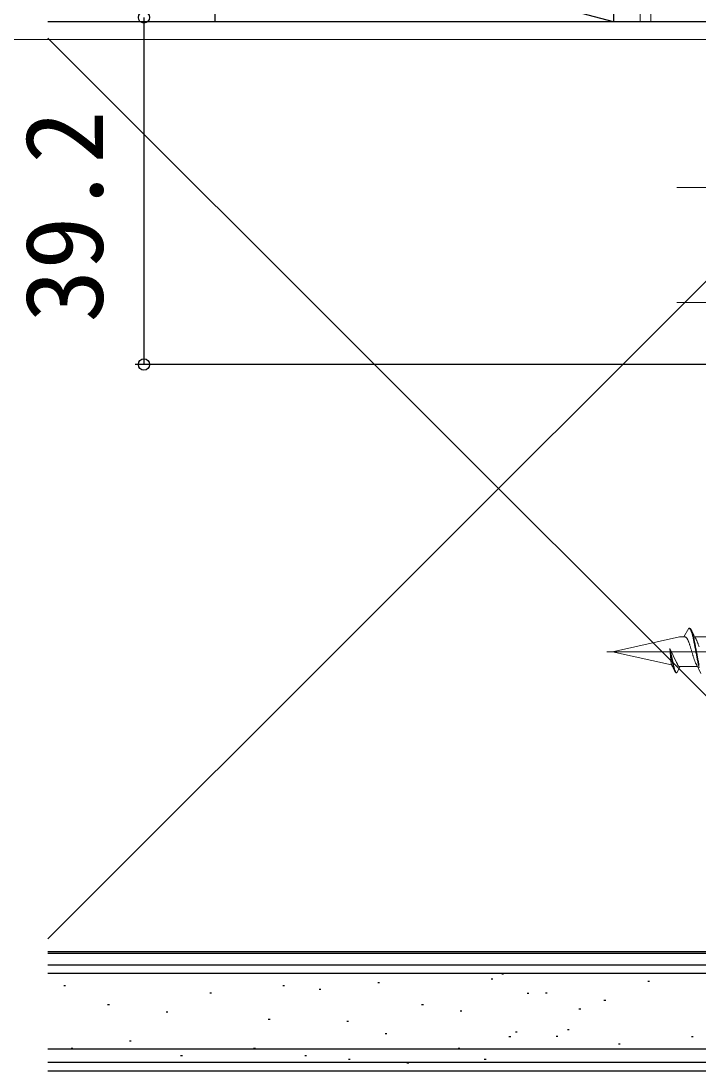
# Model space of a CAD drawing. Units: millimetres, scale not verified. Extents: x -525 to 525, y -783 to 779.
# Drawn here: x -367 to -290.5, y -545.2 to -426.6 of the extents above; entities that cross this region are included whole.
import ezdxf
from ezdxf.enums import TextEntityAlignment as Align

# ---------------------------------------------------------------- set-up
doc = ezdxf.new("R2010")
doc.units = ezdxf.units.MM
doc.header["$LTSCALE"] = 4
for name, color, linetype, lineweight in [('0-3_YKK_11', 30, 'Continuous', 18), ('0-5_YKK_12', 2, 'Continuous', 18), ('0-6_YKK_13', 4, 'Continuous', 18)]:
    doc.layers.add(name, color=color, linetype=linetype, lineweight=lineweight)
for name, color, linetype in [('0-7_YKK_D', 6, 'Continuous'), ('0-9_YSS_K', 3, 'Continuous'), ('0-A_YSS_KE', 3, 'Continuous')]:
    doc.layers.add(name, color=color, linetype=linetype)
doc.styles.add('ＭＳ ゴシック', font='')
doc.styles.get('ＭＳ ゴシック').set_extended_font_data('MS Gothic')

msp = doc.modelspace()

# ---------------------------------------------------------------- linework, layer by layer
at = {"layer": '0-3_YKK_11', "color": 4}
msp.add_lwpolyline([(-297.098, -424.167), (-297.098, -426.667), (-295.898, -426.667), (-295.898, -425.367)], dxfattribs=at)
at = {"layer": '0-5_YKK_12'}
msp.add_line((-407.369, -428.666), (390.609, -428.666), dxfattribs=at)
at = {"layer": '0-6_YKK_13'}
for p, q in [((-187.954, -445.364), (-292.954, -445.364)), ((-187.954, -458.364), (-292.954, -458.364)), ((-291.593, -495.164), (-292.156, -496.139)), ((-291.571, -495.164), (-291.593, -495.164)), ((-291.549, -495.17), (-291.571, -495.164)), ((-291.527, -495.182), (-291.549, -495.17)), ((-291.505, -495.198), (-291.527, -495.182)), ((-291.475, -495.169), (-291.453, -495.179)), ((-291.453, -495.179), (-291.431, -495.194)), ((-291.416, -495.316), (-291.438, -495.279)), ((-291.431, -495.194), (-291.409, -495.215)), ((-291.394, -495.358), (-291.416, -495.316)), ((-291.409, -495.215), (-291.386, -495.241)), ((-291.372, -495.406), (-291.394, -495.358)), ((-291.386, -495.241), (-291.364, -495.272)), ((-291.35, -495.458), (-291.372, -495.406)), ((-291.364, -495.272), (-291.342, -495.309)), ((-291.328, -495.514), (-291.35, -495.458)), ((-291.342, -495.309), (-291.32, -495.35)), ((-291.306, -495.576), (-291.328, -495.514)), ((-291.32, -495.35), (-291.298, -495.396)), ((-291.307, -495.378), (-291.028, -495.923)), ((-291.284, -495.642), (-291.306, -495.576)), ((-291.298, -495.396), (-291.276, -495.447)), ((-291.262, -495.712), (-291.284, -495.642)), ((-291.276, -495.447), (-291.254, -495.503)), ((-291.24, -495.787), (-291.262, -495.712)), ((-291.254, -495.503), (-291.232, -495.564)), ((-291.232, -495.564), (-291.21, -495.629)), ((-291.21, -495.629), (-291.188, -495.698)), ((-291.188, -495.698), (-291.166, -495.772)), ((-292.648, -496.139), (-300.202, -497.814)), ((-292.156, -496.139), (-292.648, -496.139)), ((-292.156, -496.139), (-292.023, -496.139)), ((-292.023, -496.139), (-292.001, -496.142)), ((-292.001, -496.142), (-291.979, -496.149)), ((-291.979, -496.149), (-291.957, -496.158)), ((-291.957, -496.158), (-291.935, -496.172)), ((-291.935, -496.172), (-291.913, -496.188)), ((-291.913, -496.188), (-291.891, -496.208)), ((-291.891, -496.208), (-291.869, -496.231)), ((-291.869, -496.231), (-291.847, -496.257)), ((-291.847, -496.257), (-291.825, -496.286)), ((-291.825, -496.286), (-291.802, -496.318)), ((-291.802, -496.318), (-291.78, -496.354)), ((-291.78, -496.354), (-291.758, -496.392)), ((-291.758, -496.392), (-291.736, -496.433)), ((-291.736, -496.433), (-291.714, -496.477)), ((-291.714, -496.477), (-291.692, -496.524)), ((-291.692, -496.524), (-291.67, -496.573)), ((-291.67, -496.573), (-291.648, -496.625)), ((-291.648, -496.625), (-291.626, -496.679)), ((-291.626, -496.679), (-291.604, -496.735)), ((-291.604, -496.735), (-291.582, -496.794)), ((-291.582, -496.794), (-291.56, -496.854)), ((-291.56, -496.854), (-291.537, -496.917)), ((-291.537, -496.917), (-291.515, -496.981)), ((-291.217, -495.865), (-291.24, -495.787)), ((-291.195, -495.948), (-291.217, -495.865)), ((-291.173, -496.034), (-291.195, -495.948)), ((-291.151, -496.124), (-291.173, -496.034)), ((-291.129, -496.218), (-291.151, -496.124)), ((-291.107, -496.314), (-291.129, -496.218)), ((-291.085, -496.414), (-291.107, -496.314)), ((-291.099, -496.017), (-291.077, -496.107)), ((-291.063, -496.516), (-291.085, -496.414)), ((-291.077, -496.107), (-291.055, -496.199)), ((-291.041, -496.621), (-291.063, -496.516)), ((-291.019, -496.728), (-291.041, -496.621)), ((-291.028, -495.923), (-290.913, -496.145)), ((-290.997, -496.838), (-291.019, -496.728)), ((-291.011, -496.394), (-290.989, -496.496)), ((-290.975, -496.949), (-290.997, -496.838)), ((-290.989, -496.496), (-290.967, -496.6)), ((-290.967, -496.6), (-290.945, -496.707)), ((-290.945, -496.707), (-290.923, -496.817)), ((-290.923, -496.817), (-290.901, -496.928)), ((-288.976, -496.139), (-290.916, -496.139)), ((-290.913, -496.145), (-290.836, -496.293)), ((-290.901, -496.928), (-290.879, -497.041)), ((-290.836, -496.293), (-290.779, -496.4)), ((-290.757, -496.441), (-290.779, -496.4)), ((-290.735, -496.486), (-290.757, -496.441)), ((-290.713, -496.533), (-290.735, -496.486)), ((-290.691, -496.582), (-290.713, -496.533)), ((-290.669, -496.635), (-290.691, -496.582)), ((-290.647, -496.689), (-290.669, -496.635)), ((-290.625, -496.746), (-290.647, -496.689)), ((-290.603, -496.805), (-290.625, -496.746)), ((-290.581, -496.866), (-290.603, -496.805)), ((-290.559, -496.929), (-290.581, -496.866)), ((-290.537, -496.994), (-290.559, -496.929)), ((-178.702, -497.814), (-300.85, -497.814)), ((-293.559, -499.287), (-300.202, -497.814)), ((-293.749, -497.44), (-293.349, -499.22)), ((-293.402, -499.234), (-293.749, -497.44)), ((-293.749, -497.44), (-293.58, -499.185)), ((-291.515, -496.981), (-291.493, -497.047)), ((-291.427, -497.254), (-291.405, -497.325)), ((-291.317, -497.619), (-291.295, -497.694)), ((-291.206, -497.994), (-291.184, -498.069)), ((-291.184, -498.069), (-291.162, -498.143)), ((-290.952, -497.063), (-290.975, -496.949)), ((-290.93, -497.177), (-290.952, -497.063)), ((-290.908, -497.294), (-290.93, -497.177)), ((-290.886, -497.411), (-290.908, -497.294)), ((-290.864, -497.529), (-290.886, -497.411)), ((-290.879, -497.041), (-290.856, -497.155)), ((-290.842, -497.647), (-290.864, -497.529)), ((-290.856, -497.155), (-290.834, -497.271)), ((-290.82, -497.766), (-290.842, -497.647)), ((-290.834, -497.271), (-290.812, -497.388)), ((-290.812, -497.388), (-290.79, -497.506)), ((-290.79, -497.506), (-290.768, -497.624)), ((-290.754, -498.122), (-290.776, -498.004)), ((-290.768, -497.624), (-290.746, -497.743)), ((-290.702, -497.981), (-290.68, -498.099)), ((-290.68, -498.099), (-290.658, -498.217)), ((-290.514, -497.06), (-290.537, -496.994)), ((-290.492, -497.128), (-290.514, -497.06)), ((-290.47, -497.197), (-290.492, -497.128)), ((-290.448, -497.267), (-290.47, -497.197)), ((-293.564, -499.274), (-293.551, -499.303)), ((-293.511, -499.379), (-293.551, -499.303)), ((-293.386, -499.307), (-293.402, -499.234)), ((-293.37, -499.377), (-293.386, -499.307)), ((-293.349, -499.22), (-293.333, -499.293)), ((-293.333, -499.293), (-293.317, -499.364)), ((-292.836, -499.336), (-292.852, -499.308)), ((-291.096, -498.36), (-291.074, -498.431)), ((-291.074, -498.431), (-291.052, -498.5)), ((-290.963, -498.762), (-290.941, -498.823)), ((-290.941, -498.823), (-290.919, -498.882)), ((-290.875, -498.993), (-290.853, -499.045)), ((-290.708, -499.335), (-290.765, -499.228)), ((-290.687, -498.473), (-290.71, -498.357)), ((-290.665, -498.587), (-290.687, -498.473)), ((-290.643, -498.7), (-290.665, -498.587)), ((-290.621, -498.811), (-290.643, -498.7)), ((-290.599, -498.921), (-290.621, -498.811)), ((-290.614, -498.45), (-290.591, -498.565)), ((-290.533, -499.234), (-290.555, -499.132)), ((-290.547, -498.79), (-290.525, -498.9)), ((-290.511, -499.333), (-290.533, -499.234)), ((-290.481, -499.112), (-290.459, -499.214)), ((-290.459, -499.214), (-290.437, -499.314)), ((-293.456, -499.485), (-293.511, -499.379)), ((-293.374, -499.643), (-293.456, -499.485)), ((-293.175, -500.032), (-293.374, -499.643)), ((-293.354, -499.446), (-293.37, -499.377)), ((-293.339, -499.512), (-293.354, -499.446)), ((-293.323, -499.576), (-293.339, -499.512)), ((-293.307, -499.637), (-293.323, -499.576)), ((-293.286, -499.499), (-293.27, -499.564)), ((-293.26, -499.804), (-293.276, -499.751)), ((-293.27, -499.564), (-293.254, -499.625)), ((-293.244, -499.853), (-293.26, -499.804)), ((-293.228, -499.9), (-293.244, -499.853)), ((-293.191, -499.844), (-293.175, -499.891)), ((-293.118, -500.13), (-293.134, -500.108)), ((-293.07, -500.175), (-293.086, -500.164)), ((-293.055, -500.182), (-293.07, -500.175)), ((-293.039, -500.185), (-293.055, -500.182)), ((-293.049, -500.146), (-293.033, -500.161)), ((-292.97, -500.185), (-293.039, -500.185)), ((-293.033, -500.161), (-293.018, -500.173)), ((-292.97, -500.185), (-292.568, -499.489)), ((-292.568, -499.489), (-292.663, -499.489)), ((-290.627, -499.489), (-292.568, -499.489)), ((-290.63, -499.483), (-290.708, -499.335)), ((-290.516, -499.705), (-290.63, -499.483)), ((-290.237, -500.25), (-290.516, -499.705)), ((-290.489, -499.429), (-290.511, -499.333)), ((-290.467, -499.521), (-290.489, -499.429)), ((-290.445, -499.611), (-290.467, -499.521))]:
    msp.add_line(p, q, dxfattribs=at)
for points in [[(-291.593, -495.164), (-291.497, -495.164), (-291.475, -495.169)], [(-291.438, -495.279), (-291.46, -495.247), (-291.482, -495.22), (-291.505, -495.198)], [(-291.166, -495.772), (-291.144, -495.85), (-291.121, -495.932), (-291.099, -496.017)], [(-291.055, -496.199), (-291.033, -496.295), (-291.011, -496.394)], [(-292.963, -499.069), (-292.986, -499.021), (-293.749, -497.44)], [(-291.493, -497.047), (-291.471, -497.115), (-291.449, -497.184), (-291.427, -497.254)], [(-291.405, -497.325), (-291.383, -497.398), (-291.361, -497.471), (-291.339, -497.545), (-291.317, -497.619)], [(-291.295, -497.694), (-291.272, -497.769), (-291.25, -497.844), (-291.228, -497.92), (-291.206, -497.994)], [(-290.776, -498.004), (-290.798, -497.885), (-290.82, -497.766)], [(-290.71, -498.357), (-290.732, -498.24), (-290.754, -498.122)], [(-290.746, -497.743), (-290.724, -497.862), (-290.702, -497.981)], [(-292.884, -499.247), (-292.899, -499.214), (-292.915, -499.179), (-292.931, -499.142), (-292.947, -499.103), (-292.963, -499.069)], [(-292.852, -499.308), (-292.868, -499.279), (-292.884, -499.247)], [(-291.162, -498.143), (-291.14, -498.216), (-291.118, -498.289), (-291.096, -498.36)], [(-291.052, -498.5), (-291.03, -498.568), (-291.007, -498.634), (-290.985, -498.699), (-290.963, -498.762)], [(-290.919, -498.882), (-290.897, -498.939), (-290.875, -498.993)], [(-290.853, -499.045), (-290.831, -499.095), (-290.809, -499.142), (-290.787, -499.187), (-290.765, -499.228)], [(-290.658, -498.217), (-290.636, -498.334), (-290.614, -498.45)], [(-290.555, -499.132), (-290.577, -499.027), (-290.599, -498.921)], [(-290.591, -498.565), (-290.569, -498.679), (-290.547, -498.79)], [(-290.525, -498.9), (-290.503, -499.007), (-290.481, -499.112)], [(-293.317, -499.364), (-293.302, -499.433), (-293.286, -499.499)], [(-293.276, -499.751), (-293.291, -499.695), (-293.307, -499.637)], [(-293.254, -499.625), (-293.238, -499.684), (-293.223, -499.741), (-293.207, -499.794), (-293.191, -499.844)], [(-293.134, -500.108), (-293.149, -500.082), (-293.165, -500.053), (-293.181, -500.02), (-293.197, -499.983), (-293.212, -499.943), (-293.228, -499.9)], [(-293.175, -499.891), (-293.16, -499.935), (-293.144, -499.976), (-293.128, -500.013), (-293.112, -500.047), (-293.096, -500.077), (-293.081, -500.103)], [(-293.086, -500.164), (-293.102, -500.149), (-293.118, -500.13)], [(-293.081, -500.103), (-293.065, -500.126), (-293.049, -500.146)], [(-293.018, -500.173), (-293.002, -500.181), (-292.986, -500.185), (-292.97, -500.185)], [(-292.694, -499.482), (-292.71, -499.475), (-292.726, -499.466), (-292.742, -499.454), (-292.757, -499.44), (-292.773, -499.423), (-292.789, -499.405), (-292.805, -499.384), (-292.821, -499.361), (-292.836, -499.336)], [(-292.663, -499.489), (-292.679, -499.487), (-292.694, -499.482)]]:
    msp.add_lwpolyline(points, dxfattribs=at)
msp.add_arc((-293.149, -499.156), 0.432, 183.90175, 195.9502, dxfattribs=at)
at = {"layer": '0-7_YKK_D'}
for p, q in [((-353.097, -426.164), (-353.097, -465.367)), ((-196.4, -465.367), (-354.097, -465.367))]:
    msp.add_line(p, q, dxfattribs=at)
for centre in [(-353.097, -426.164), (-353.097, -426.164), (-353.097, -465.367)]:
    msp.add_circle(centre, 0.637, dxfattribs=at)
at = {"layer": '0-9_YSS_K'}
for p, q in [((-300.098, -426.667), (-345.098, -414.667)), ((-345.098, -414.667), (-345.098, -426.667)), ((-260.598, -426.867), (-363.953, -530.222)), ((-363.953, -428.512), (-260.598, -531.867)), ((-363.957, -533.167), (-247.102, -533.167)), ((-313.709, -534.805), (-313.909, -534.805)), ((-312.526, -534.232), (-312.726, -534.232)), ((-361.949, -535.541), (-362.149, -535.541)), ((-337.224, -535.541), (-337.424, -535.541)), ((-333.133, -535.974), (-333.333, -535.974)), ((-326.507, -535.195), (-326.707, -535.195)), ((-296.042, -535.056), (-296.242, -535.056)), ((-345.466, -536.365), (-345.666, -536.365)), ((-309.642, -536.423), (-309.842, -536.423)), ((-307.581, -536.381), (-307.781, -536.381)), ((-300.987, -537.205), (-301.187, -537.205)), ((-357.004, -537.689), (-357.204, -537.689)), ((-321.565, -537.689), (-321.765, -537.689)), ((-317.217, -538.423), (-317.417, -538.423)), ((-303.8, -538.188), (-304, -538.188)), ((-350.411, -538.513), (-350.611, -538.513)), ((-338.873, -539.337), (-339.073, -539.337)), ((-330.015, -539.592), (-330.215, -539.592)), ((-310.981, -540.762), (-311.181, -540.762)), ((-305.108, -540.501), (-305.308, -540.501)), ((-354.532, -541.81), (-354.732, -541.81)), ((-325.686, -540.986), (-325.886, -540.986)), ((-311.701, -541.326), (-311.901, -541.326)), ((-306.371, -541.273), (-306.571, -541.273)), ((-291.097, -541.326), (-291.297, -541.326)), ((-363.957, -542.667), (-247.102, -542.667)), ((-361.125, -542.634), (-361.325, -542.634)), ((-340.521, -542.634), (-340.721, -542.634)), ((-317.444, -542.634), (-317.644, -542.634)), ((-299.339, -542.15), (-299.539, -542.15)), ((-348.762, -543.458), (-348.962, -543.458)), ((-334.752, -543.458), (-334.952, -543.458)), ((-329.825, -543.88), (-330.025, -543.88)), ((-323.214, -544.282), (-323.414, -544.282)), ((-314.489, -543.88), (-314.689, -543.88)), ((-363.957, -545.167), (-247.102, -545.167))]:
    msp.add_line(p, q, dxfattribs=at)
msp.add_lwpolyline([(-363.953, -414.667), (-300.098, -414.667), (-300.098, -426.667), (-363.953, -426.667)], dxfattribs=at)
at = {"layer": '0-A_YSS_KE'}
for p, q in [((-363.957, -531.667), (-247.102, -531.667)), ((-247.102, -534.167), (-363.957, -534.167)), ((-363.957, -544.167), (-247.102, -544.167))]:
    msp.add_line(p, q, dxfattribs=at)
msp.add_lwpolyline([(-363.953, -531.867), (-260.598, -531.867), (-260.598, -426.667), (-363.953, -426.667)], dxfattribs=at)

# ---------------------------------------------------------------- texts
at = {"layer": '0-7_YKK_D', "style": 'ＭＳ ゴシック'}
msp.add_text('39.2', height=8.798, rotation=90, dxfattribs=at).set_placement((-355.097, -460.629), align=Align.BOTTOM_LEFT)

doc.saveas('drawing.dxf')
